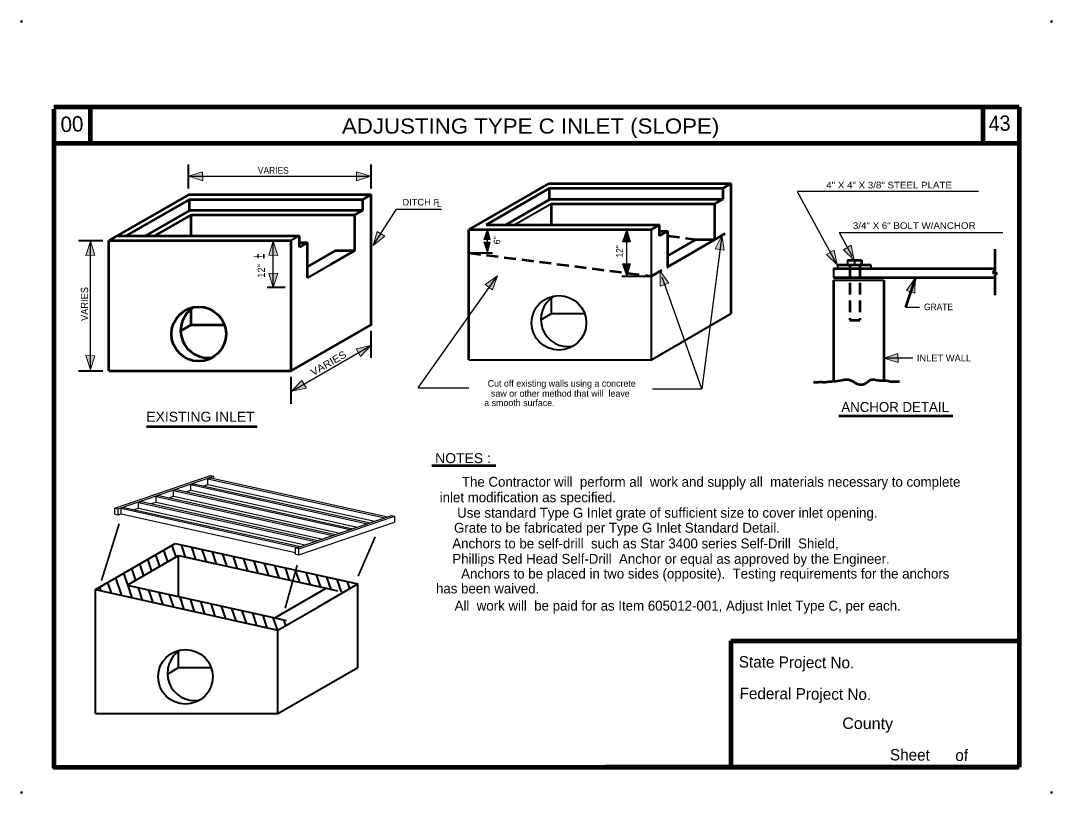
# Model space of a CAD drawing. Extents: x -9585 to -7990, y -64691 to -56618.
# Drawn here: x -9585 to -7990, y -64691 to -63495 of the extents above; entities that cross this region are included whole.
import ezdxf
from ezdxf.enums import TextEntityAlignment as Align

# ---------------------------------------------------------------- set-up
doc = ezdxf.new("R2010")
doc.units = 0
doc.header["$LTSCALE"] = 6.1
doc.header["$PDMODE"] = 32
doc.header["$PDSIZE"] = 3.05
doc.linetypes.add('MEDIUM_DASHED', pattern=[4.5, 3, -1.5])
doc.layers.add('1', color=7, linetype='Continuous', lineweight=13)
doc.layers.add('3', color=7, linetype='Continuous', lineweight=40)

msp = doc.modelspace()

# ---------------------------------------------------------------- hatches: boundary and pattern name
at = {"layer": '1'}
for points in [[(-9325.38, -63735.88), (-9303.18, -63742.88), (-9303.56, -63729.12)], [(-9043.62, -63735.88), (-9065.82, -63742.88), (-9065.46, -63729.12)], [(-9040.1, -63843.18), (-9022.08, -63828.44), (-9033.78, -63821.22)], [(-8863.26, -63817.88), (-8868.84, -63833.92), (-8858.82, -63833.94)], [(-8647.5, -63818.14), (-8654.22, -63837.54), (-8642.1, -63837.56)], [(-9477.06, -63836.16), (-9484.08, -63858.36), (-9470.34, -63858)], [(-9194.44, -63836.16), (-9187.42, -63858.36), (-9201.18, -63858)], [(-8863.26, -63853.72), (-8868.84, -63837.68), (-8858.82, -63837.66)], [(-8500.68, -63827.42), (-8511.06, -63848.24), (-8497.42, -63850.04)], [(-8322.64, -63873.08), (-8327.04, -63850.24), (-8338.94, -63857.1)], [(-8296.38, -63865.6), (-8300.78, -63842.74), (-8312.7, -63849.6)], [(-9194.44, -63907.94), (-9187.42, -63885.74), (-9201.18, -63886.1)], [(-8647.5, -63890.96), (-8654.22, -63871.56), (-8642.1, -63871.54)], [(-8596.08, -63882.48), (-8595.96, -63905.76), (-8582.98, -63901.2)], [(-8847.78, -63890.06), (-8866.7, -63903.6), (-8855.48, -63911.56)], [(-8201.78, -63893.7), (-8215.46, -63912.52), (-8202.3, -63916.54)], [(-9043.74, -63997.82), (-9066.46, -64002.84), (-9059.28, -64014.56)], [(-9477.06, -64035.44), (-9484.08, -64013.24), (-9470.34, -64013.6)], [(-8250.38, -64017.12), (-8228.18, -64024.12), (-8228.56, -64010.38)], [(-9166.02, -64068.52), (-9143.26, -64063.72), (-9150.34, -64051.92)]]:
    msp.add_hatch(color=256, dxfattribs=at).paths.add_polyline_path(points)

# ---------------------------------------------------------------- linework, layer by layer
at = {"layer": '1', "lineweight": 100}
for p, q in [((-8041.28, -63628.8), (-9533.5, -63628.8)), ((-8097.54, -63628.8), (-8097.54, -63685.06)), ((-8041.28, -63628.8), (-8041.28, -64650.24)), ((-9477.26, -63632.3), (-9477.26, -63685.06)), ((-8041.28, -63685.06), (-9533.5, -63685.06)), ((-8487, -64454.56), (-8041.28, -64454.56)), ((-8487, -64454.56), (-8487, -64650.24)), ((-8041.28, -64650.24), (-8681.42, -64650.24))]:
    msp.add_line(p, q, dxfattribs=at)
msp.add_lwpolyline([(-9533.5, -63632.3), (-9533.5, -64650.24), (-8042.74, -64650.24)], dxfattribs=at)
at = {"layer": '1'}
for points in [[(-9325.38, -63735.88), (-9303.18, -63742.88), (-9303.56, -63729.12)], [(-9043.62, -63735.88), (-9065.82, -63742.88), (-9065.46, -63729.12)], [(-9040.1, -63843.18), (-9022.08, -63828.44), (-9033.78, -63821.22)], [(-8863.26, -63817.88), (-8868.84, -63833.92), (-8858.82, -63833.94)], [(-8647.5, -63818.14), (-8654.22, -63837.54), (-8642.1, -63837.56)], [(-9477.06, -63836.16), (-9484.08, -63858.36), (-9470.34, -63858)], [(-9194.44, -63836.16), (-9187.42, -63858.36), (-9201.18, -63858)], [(-8863.26, -63853.72), (-8868.84, -63837.68), (-8858.82, -63837.66)], [(-8500.68, -63827.42), (-8511.06, -63848.24), (-8497.42, -63850.04)], [(-8322.64, -63873.08), (-8327.04, -63850.24), (-8338.94, -63857.1)], [(-8296.38, -63865.6), (-8300.78, -63842.74), (-8312.7, -63849.6)], [(-9194.44, -63907.94), (-9187.42, -63885.74), (-9201.18, -63886.1)], [(-8647.5, -63890.96), (-8654.22, -63871.56), (-8642.1, -63871.54)], [(-8596.08, -63882.48), (-8595.96, -63905.76), (-8582.98, -63901.2)], [(-8847.78, -63890.06), (-8866.7, -63903.6), (-8855.48, -63911.56)], [(-8201.78, -63893.7), (-8215.46, -63912.52), (-8202.3, -63916.54)], [(-9043.74, -63997.82), (-9066.46, -64002.84), (-9059.28, -64014.56)], [(-9477.06, -64035.44), (-9484.08, -64013.24), (-9470.34, -64013.6)], [(-8250.38, -64017.12), (-8228.18, -64024.12), (-8228.56, -64010.38)], [(-9166.02, -64068.52), (-9143.26, -64063.72), (-9150.34, -64051.92)]]:
    msp.add_lwpolyline(points, close=True, dxfattribs=at)
for p in [(-9583.46, -63496.6), (-7991.34, -63496.6), (-9583.46, -64689.2), (-7991.34, -64689.2)]:
    msp.add_point(p, dxfattribs=at)
at = {"layer": '3'}
for p, q in [((-9325.54, -63754.96), (-9325.54, -63717.44)), ((-9043.24, -63754.96), (-9043.24, -63717.44)), ((-8764.38, -63778.36), (-8820.94, -63810.9)), ((-9495.64, -63835.5), (-9458.14, -63835.5)), ((-9153.94, -63828.3), (-9166.54, -63835.5)), ((-8891.9, -63854.4), (-8855.3, -63854.4)), ((-8306.44, -63865.96), (-8306.44, -63873.16)), ((-8295.64, -63865.96), (-8295.64, -63873.16)), ((-9141.34, -63893.1), (-9104.9, -63871.96)), ((-8328.34, -63878.4), (-8328.34, -63892.5)), ((-8322.04, -63873.16), (-8322.04, -63878.4)), ((-8270.74, -63873.16), (-8270.74, -63878.4)), ((-8655.5, -63890.4), (-8609.58, -63890.4)), ((-8328.34, -63896.4), (-8250.64, -63896.4)), ((-9204.04, -63907.64), (-9175.84, -63907.64)), ((-8764.38, -63948.44), (-8764.38, -63924)), ((-8609.58, -64019.7), (-8486.3, -63948.44)), ((-9043.24, -64016.84), (-9043.24, -63975)), ((-8891.9, -64019.7), (-8609.58, -64019.7)), ((-9495.64, -64036.96), (-9458.14, -64036.96)), ((-9166.54, -64088.1), (-9166.54, -64046.24)), ((-9469.38, -64375.5), (-9346.1, -64304.24)), ((-9357.34, -64332.44), (-9363.5, -64314.3)), ((-9344.74, -64325.1), (-9350.9, -64307.1)), ((-9346.1, -64304.24), (-9063.78, -64366.64)), ((-9330.04, -64325.24), (-9336.5, -64306.36)), ((-9313.98, -64328.7), (-9320.3, -64309.96)), ((-9297.78, -64332.3), (-9304.24, -64313.56)), ((-9281.9, -64335.9), (-9288.34, -64317)), ((-9420.18, -64368.76), (-9340.7, -64322.84)), ((-9382.1, -64346.7), (-9388.24, -64328.56)), ((-9369.64, -64339.64), (-9375.78, -64321.5)), ((-9340.7, -64386.44), (-9340.7, -64322.84)), ((-9340.7, -64322.84), (-9112.7, -64373.4)), ((-9265.7, -64339.5), (-9272.14, -64320.6)), ((-9249.64, -64343.1), (-9256.1, -64324.2)), ((-9233.58, -64346.56), (-9240.04, -64327.64)), ((-9217.54, -64350.16), (-9223.98, -64331.24)), ((-9406.84, -64361.1), (-9412.98, -64342.96)), ((-9394.38, -64353.9), (-9400.54, -64335.76)), ((-9201.34, -64353.76), (-9207.78, -64334.84)), ((-9185.3, -64357.36), (-9191.74, -64338.3)), ((-9169.1, -64360.96), (-9175.7, -64341.9)), ((-9153.18, -64364.4), (-9159.78, -64345.5)), ((-9136.98, -64368), (-9143.58, -64348.96)), ((-9444.5, -64381.04), (-9450.18, -64364.4)), ((-9428.58, -64384.5), (-9437.9, -64357.36)), ((-9419.3, -64368.3), (-9425.44, -64350.16)), ((-9120.94, -64371.76), (-9127.54, -64352.56)), ((-9105.04, -64375.04), (-9111.5, -64356.16)), ((-9088.98, -64378.64), (-9095.44, -64359.6)), ((-9075.78, -64373.56), (-9079.38, -64363.2)), ((-9469.38, -64375.5), (-9187.1, -64438.04)), ((-9469.38, -64567.36), (-9469.38, -64375.5)), ((-9460.84, -64377.44), (-9462.64, -64371.6)), ((-9420.18, -64368.76), (-9192.18, -64419.3)), ((-9412.54, -64388.1), (-9418.98, -64369.04)), ((-9396.5, -64391.7), (-9402.94, -64372.64)), ((-9380.3, -64395.3), (-9386.74, -64376.1)), ((-9364.38, -64398.76), (-9370.84, -64379.7)), ((-9192.18, -64419.3), (-9112.7, -64373.4)), ((-9063.78, -64496.1), (-9063.78, -64366.64)), ((-9348.18, -64402.36), (-9354.64, -64383.3)), ((-9332.14, -64405.96), (-9338.58, -64386.9)), ((-9315.94, -64409.56), (-9322.54, -64390.36)), ((-9300.04, -64413), (-9306.5, -64393.96)), ((-9283.98, -64416.6), (-9290.58, -64397.1)), ((-9267.94, -64420.2), (-9274.38, -64401.16)), ((-9251.9, -64423.64), (-9258.5, -64404.6)), ((-9235.7, -64427.24), (-9242.3, -64408.2)), ((-9219.64, -64430.84), (-9226.1, -64411.8)), ((-9203.58, -64434.44), (-9210.04, -64415.4)), ((-9187.7, -64437.9), (-9194.3, -64418.84)), ((-9175.1, -64431), (-9177.94, -64422.44)), ((-9187.1, -64567.36), (-9187.1, -64438.04)), ((-9340.7, -64496.1), (-9340.7, -64469.56)), ((-9358.1, -64506.16), (-9340.7, -64496.1)), ((-9340.7, -64496.1), (-9290.44, -64496.1)), ((-9187.1, -64567.36), (-9063.78, -64496.1)), ((-9469.38, -64567.36), (-9187.1, -64567.36))]:
    msp.add_line(p, q, dxfattribs=at)
at = {"layer": '3', "lineweight": 25}
for p, q in [((-9325.54, -63735.88), (-9043.24, -63735.88)), ((-8384.24, -63759.36), (-8322.44, -63873.36)), ((-8383.84, -63759.16), (-8103.78, -63759.16)), ((-9039.94, -63842.84), (-9003.94, -63786.9)), ((-9003.94, -63786.9), (-8934.18, -63786.9)), ((-8863.24, -63854.4), (-8863.24, -63818.24)), ((-8647.54, -63890.4), (-8647.54, -63818.24)), ((-9477.12, -64036.96), (-9477.12, -63835.5)), ((-9194.36, -63907.64), (-9194.36, -63835.5)), ((-8500.62, -63827.8), (-8531.7, -64064.76)), ((-8319.34, -63822.76), (-8299.18, -63859.5)), ((-8319.34, -63822.76), (-8066.14, -63822.76)), ((-8970.34, -64063.36), (-8848.24, -63890.4)), ((-8531.74, -64064.6), (-8593.28, -63892.06)), ((-8217.04, -63938.24), (-8195.3, -63938.24)), ((-9166.66, -64069.16), (-9043.34, -63997.92)), ((-8250.64, -64017), (-8205.5, -64017)), ((-8970.34, -64063.36), (-8892, -64063.36)), ((-8608.26, -64064.6), (-8531.74, -64064.6)), ((-9439.24, -64249.36), (-9291.18, -64198.96)), ((-9434.3, -64250.4), (-9286.24, -64200)), ((-9295.38, -64203.9), (-9290.9, -64202.4)), ((-9295.38, -64212.6), (-9295.38, -64203.9)), ((-9295.38, -64203.9), (-9022.1, -64264.36)), ((-9291.18, -64198.96), (-9286.24, -64200)), ((-9290.9, -64202.4), (-9017.44, -64262.84)), ((-9286.24, -64203.44), (-9286.24, -64200)), ((-9348.64, -64222.2), (-9344.14, -64220.7)), ((-9344.14, -64220.7), (-9071.14, -64281.16)), ((-9321.78, -64213.04), (-9317.3, -64211.56)), ((-9321.78, -64221.76), (-9321.78, -64213.04)), ((-9321.78, -64213.04), (-9048.64, -64273.5)), ((-9317.3, -64211.56), (-9044.14, -64272)), ((-9301.98, -64214.84), (-9295.38, -64212.6)), ((-9301.98, -64214.84), (-9299.3, -64213.96)), ((-9295.38, -64212.6), (-9037.24, -64269.76)), ((-9375.64, -64231.36), (-9371.14, -64229.84)), ((-9375.64, -64240.04), (-9375.64, -64231.36)), ((-9375.64, -64231.36), (-9102.34, -64291.8)), ((-9371.14, -64229.84), (-9097.98, -64290.3)), ((-9355.84, -64233.3), (-9348.64, -64230.9)), ((-9348.64, -64230.9), (-9348.64, -64222.2)), ((-9348.64, -64222.2), (-9075.5, -64282.64)), ((-9348.64, -64230.9), (-9090.94, -64287.9)), ((-9328.38, -64224), (-9321.78, -64221.76)), ((-9321.78, -64221.76), (-9064.1, -64278.76)), ((-9439.24, -64249.36), (-9434.3, -64250.4)), ((-9439.24, -64258.8), (-9439.24, -64249.36)), ((-9434.3, -64259.84), (-9434.3, -64250.4)), ((-9409.7, -64251.6), (-9402.78, -64249.2)), ((-9402.78, -64240.5), (-9398.3, -64239)), ((-9402.78, -64249.2), (-9402.78, -64240.5)), ((-9402.78, -64240.5), (-9129.5, -64300.96)), ((-9402.78, -64249.2), (-9144.94, -64306.36)), ((-9398.3, -64239), (-9125.14, -64299.44)), ((-9382.84, -64242.44), (-9375.64, -64240.04)), ((-9375.64, -64240.04), (-9117.78, -64297.2)), ((-9439.24, -64258.8), (-9434.3, -64259.84)), ((-9434.3, -64259.84), (-9429.78, -64258.36)), ((-9429.78, -64258.36), (-9159.78, -64318.04)), ((-9154.84, -64312.2), (-9006.78, -64261.8)), ((-9154.84, -64321.64), (-9006.78, -64271.24)), ((-9154.84, -64312.2), (-9159.78, -64311.3)), ((-9154.84, -64321.64), (-9154.84, -64312.2)), ((-9159.78, -64320.6), (-9154.84, -64321.64))]:
    msp.add_line(p, q, dxfattribs=at)
at = {"layer": '3', "lineweight": 53}
for p, q in [((-8768.58, -63747.16), (-8891.9, -63818.24)), ((-8767.1, -63754.36), (-8865.18, -63810.9)), ((-8768.58, -63747), (-8486.3, -63747)), ((-8767.1, -63754.36), (-8498.9, -63754.36)), ((-8767.1, -63771.76), (-8767.1, -63754.36)), ((-8486.3, -63747), (-8498.9, -63754.36)), ((-8498.9, -63771.16), (-8498.9, -63754.36)), ((-8486.3, -63948.44), (-8486.3, -63747)), ((-9325.54, -63764.4), (-9448.84, -63835.5)), ((-9324.04, -63771.6), (-9422.14, -63828.16)), ((-9325.54, -63764.24), (-9043.24, -63764.24)), ((-9324.04, -63771.6), (-9055.84, -63771.6)), ((-9324.04, -63789), (-9324.04, -63771.6)), ((-9043.24, -63764.24), (-9055.84, -63771.6)), ((-9055.84, -63788.4), (-9055.84, -63771.6)), ((-8766.04, -63771.16), (-8835.04, -63810.9)), ((-8767.1, -63771.16), (-8498.9, -63771.16)), ((-8511.5, -63778.36), (-8498.9, -63771.16)), ((-9324.04, -63789), (-9393.04, -63828.76)), ((-9324.04, -63788.4), (-9055.84, -63788.4)), ((-9068.44, -63795.6), (-9055.84, -63788.4)), ((-8764.38, -63810.9), (-8764.38, -63778.36)), ((-8764.38, -63778.36), (-8511.5, -63778.36)), ((-8511.5, -63833.56), (-8511.5, -63778.36)), ((-9321.34, -63795.6), (-9377.9, -63828.16)), ((-9321.34, -63795.6), (-9068.44, -63795.6)), ((-9321.34, -63828.16), (-9321.34, -63795.6)), ((-9068.44, -63850.8), (-9068.44, -63795.6)), ((-8891.9, -63818.24), (-8609.58, -63818.24)), ((-8891.9, -64019.7), (-8891.9, -63818.24)), ((-8865.18, -63810.9), (-8596.98, -63810.9)), ((-8596.98, -63811.04), (-8609.58, -63818.24)), ((-8596.98, -63828.3), (-8596.98, -63810.9)), ((-8596.98, -63820.96), (-8584.38, -63820.96)), ((-8596.98, -63828.3), (-8584.38, -63820.96)), ((-8584.38, -63875.84), (-8584.38, -63820.96)), ((-9448.84, -63835.5), (-9166.54, -63835.5)), ((-9448.84, -64036.96), (-9448.84, -63835.5)), ((-9436.24, -63828.16), (-9153.94, -63828.16)), ((-9166.54, -64036.96), (-9166.54, -63835.5)), ((-9153.94, -63845.56), (-9153.94, -63828.16)), ((-9153.94, -63838.2), (-9141.34, -63838.2)), ((-9153.94, -63845.56), (-9141.34, -63838.2)), ((-9141.34, -63893.1), (-9141.34, -63838.2)), ((-9104.9, -63871.96), (-9068.44, -63850.8)), ((-8078.74, -63848.7), (-8078.74, -63881.84)), ((-8306.44, -63865.96), (-8284.84, -63865.96)), ((-8284.84, -63865.96), (-8284.84, -63873.16)), ((-8328.34, -63878.4), (-8078.74, -63878.4)), ((-8322.04, -63873.16), (-8270.74, -63873.16)), ((-8078.74, -63881.84), (-8082.18, -63885.44)), ((-8082.18, -63885.44), (-8075.3, -63885.44)), ((-8075.3, -63885.44), (-8078.74, -63889.04)), ((-8328.34, -63892.5), (-8078.74, -63892.5)), ((-8328.34, -63896.4), (-8328.34, -64052.4)), ((-8250.64, -63896.4), (-8250.64, -64052.4)), ((-8201.58, -63892.5), (-8217.04, -63938.24)), ((-8078.74, -63889.04), (-8078.74, -63919.96)), ((-9321.34, -63965.7), (-9321.34, -63941.24)), ((-9448.84, -64036.96), (-9166.54, -64036.96)), ((-8319.78, -64106.7), (-8143.84, -64106.7)), ((-9390.34, -64122.9), (-9219.18, -64122.9)), ((-8949.18, -64183.2), (-8850.04, -64183.2))]:
    msp.add_line(p, q, dxfattribs=at)
at = {"layer": '3', "linetype": 'MEDIUM_DASHED', "lineweight": 53}
for p, q in [((-8511.5, -63833.56), (-8486.3, -63819)), ((-8584.38, -63828), (-8540.58, -63833.56)), ((-8891.9, -63854.4), (-8609.58, -63890.4)), ((-8609.58, -63890.4), (-8584.38, -63875.84)), ((-8302.98, -63873.16), (-8302.98, -63958.8)), ((-8287.7, -63873.16), (-8287.7, -63958.8)), ((-8302.98, -63958.8), (-8287.7, -63958.8))]:
    msp.add_line(p, q, dxfattribs=at)
at = {"layer": '3', "lineweight": 35}
for p, q in [((-9460.1, -64361.1), (-9432.78, -64273.8)), ((-9062.9, -64354.8), (-9036.78, -64294.04)), ((-9176.14, -64404), (-9157.54, -64337.7))]:
    msp.add_line(p, q, dxfattribs=at)
at = {"layer": '3', "linetype": 'MEDIUM_DASHED'}
for p, q in [((-9112.7, -64373.4), (-9085.7, -64379.4)), ((-9192.18, -64419.3), (-9165.18, -64425.3))]:
    msp.add_line(p, q, dxfattribs=at)
at = {"layer": '3', "lineweight": 53}
for points in [[(-9166.54, -64036.96), (-9043.24, -63965.7), (-9043.24, -63764.24)], [(-8584.38, -63875.84), (-8547.94, -63854.7), (-8511.5, -63833.56)], [(-8584.38, -63858.9), (-8540.58, -63833.56), (-8511.5, -63833.56)], [(-9141.34, -63876.16), (-9097.54, -63850.8), (-9068.44, -63850.8)], [(-9337.54, -63975), (-9321.34, -63965.7), (-9269.9, -63965.7)]]:
    msp.add_lwpolyline(points, dxfattribs=at)
at = {"layer": '3'}
for points in [[(-8609.58, -64019.7), (-8609.58, -63890.4), (-8609.58, -63818.24)], [(-8780.58, -63958.04), (-8764.38, -63948.44), (-8712.94, -63948.44)], [(-9187.1, -64438.04), (-9125.44, -64402.36), (-9063.78, -64366.64)]]:
    msp.add_lwpolyline(points, dxfattribs=at)
at = {"layer": '3', "lineweight": 25}
for points in [[(-9429.78, -64249.64), (-9425.3, -64248.16), (-9152.14, -64308.6)], [(-9429.78, -64258.36), (-9429.78, -64249.64), (-9156.5, -64310.1)], [(-9159.78, -64320.6), (-9159.78, -64311.3), (-9011.74, -64260.9), (-9006.78, -64261.8), (-9006.78, -64271.24)]]:
    msp.add_lwpolyline(points, dxfattribs=at)
at = {"layer": '3'}
for centre in [(-8752.69, -63962.7), (-9330.19, -64510.35)]:
    msp.add_circle(centre, 42.19, dxfattribs=at)
at = {"layer": '3', "lineweight": 53}
msp.add_circle((-9309.64, -63979.95), 42.19, dxfattribs=at)
at = {"layer": '3'}
for centre in [(-8738.44, -63957.3), (-9315.94, -64504.95)]:
    msp.add_arc(centre, 42.19, 121.20786, 280.34886, dxfattribs=at)
at = {"layer": '3', "lineweight": 53}
msp.add_arc((-9295.39, -63974.55), 42.19, 121.20786, 280.34886, dxfattribs=at)
msp.add_spline([(-8359.1, -64054.04), (-8355.64, -64054.5), (-8348.74, -64054.04), (-8343.94, -64054.36), (-8335.1, -64053.6), (-8327.74, -64053), (-8315.14, -64051.2), (-8311.7, -64050.44), (-8306.58, -64050.3), (-8300.9, -64051.8), (-8296.98, -64054.2), (-8287.84, -64057.96), (-8282.74, -64058.1), (-8278.1, -64056), (-8272.54, -64051.8), (-8270.3, -64050.6), (-8268.5, -64050.16), (-8266.7, -64050.16), (-8259.18, -64051.5), (-8251.1, -64051.96), (-8249.3, -64051.96), (-8244.34, -64052.24), (-8242.24, -64052.84), (-8238.64, -64053.44), (-8231.58, -64053.44), (-8226.18, -64053.16)], degree=3, dxfattribs=at)

# ---------------------------------------------------------------- texts
at = {"layer": '1'}
for s, height, rotation, p in [('00', 23.78, 2.121, (-9522.82, -63667.68)), ('State Project No.', 17.66, 359.537, (-8474.72, -64495.92)), ('Federal Project No.', 17.66, 359.537, (-8473.48, -64544.68)), ('Sheet      of', 17.66, 359.537, (-8240.98, -64639.68))]:
    msp.add_text(s, height=height, rotation=rotation, dxfattribs=at).set_placement(p)
for s, height, rotation, width, p in [('43', 23.78, 2.121, 0.95, (-8087.82, -63666.44)), ('County', 17.66, 359.537, 1.05, (-8314.72, -64590.92))]:
    msp.add_text(s, height=height, rotation=rotation, dxfattribs=dict(at, width=width)).set_placement(p)
at = {"layer": '3'}
for s, height, width, p in [(' ADJUSTING TYPE C INLET (SLOPE)', 23.4, 1.1, (-8801.27, -63669.9)), ('VARIES', 10.23, 0.95, (-9194.33, -63731.88)), ('4" X 4" X 3/8" STEEL PLATE', 10.23, 1.1, (-8242.27, -63754.68)), ('DITCH F', 10.23, 1.05, (-8966.33, -63781.08)), ('L', 10.23, 0.95, (-8937.81, -63783.52)), ('3/4" X 6" BOLT W/ANCHOR', 10.23, 1.1, (-8203.38, -63817.34)), ('GRATE', 10.23, 0.95, (-8165.84, -63943.1)), ('INLET WALL', 10.23, 1.05, (-8157.39, -64022.3)), ('EXISTING INLET', 15.34, 1.05, (-9306.91, -64115.58)), ('NOTES :', 15.34, 1.05, (-8901.03, -64179.7))]:
    msp.add_text(s, height=height, dxfattribs=dict(at, width=width)).set_placement(p, align=Align.CENTER)
for s, height, p in [('6"', 10.23, (-8843.54, -63835.05)), ('-', 20.33, (-9201.06, -63859.45))]:
    msp.add_text(s, height=height, rotation=90, dxfattribs=at).set_placement(p, align=Align.CENTER)
for s, height, rotation, width, p in [('12"', 10.23, 90, 0.95, (-8654.1, -63852.1)), ('+', 18.31, 90, 0.55, (-9209.08, -63859.62)), ('12"', 11.25, 90, 0.95, (-9207.3, -63882.28)), ('VARIES', 11.25, 90, 0.95, (-9480.64, -63933.51)), ('VARIES', 11.25, 30.022, 1.1, (-9106.29, -64030.1))]:
    msp.add_text(s, height=height, rotation=rotation, dxfattribs=dict(at, width=width)).set_placement(p, align=Align.CENTER)
for s, height, p in [('Cut off existing walls using a concrete', 10.23, (-8748.4, -64061.48)), ('saw or other method that will  leave', 10.23, (-8750.57, -64077)), ('a smooth surface.', 10.23, (-8813.79, -64091.52)), ('ANCHOR DETAIL', 15.34, (-8232.92, -64100.54)), ('The Contractor will  perform all  work and supply all  materials necessary to complete', 15.34, (-8517.38, -64216.32)), ('inlet modification as specified.', 15.34, (-8800.81, -64240.28)), ('Use standard Type G Inlet grate of sufficient size to cover inlet opening.', 15.34, (-8585.11, -64264.24)), ('Grate to be fabricated per Type G Inlet Standard Detail.', 15.34, (-8662.99, -64287.44)), ('Anchors to be self-drill  such as Star 3400 series Self-Drill  Shield,', 15.34, (-8618.88, -64311.7)), ('Phillips Red Head Self-Drill  Anchor or equal as approved by the Engineer.', 15.34, (-8579.41, -64335.52)), ('Anchors to be placed in two sides (opposite).  Testing requirements for the anchors', 15.34, (-8526.48, -64358.32)), ('has been waived.', 15.34, (-8862.95, -64381.36)), ('All  work will  be paid for as Item 605012-001, Adjust Inlet Type C, per each.', 15.34, (-8569.1, -64407.96))]:
    msp.add_text(s, height=height, dxfattribs=at).set_placement(p, align=Align.CENTER)

doc.saveas('drawing.dxf')
